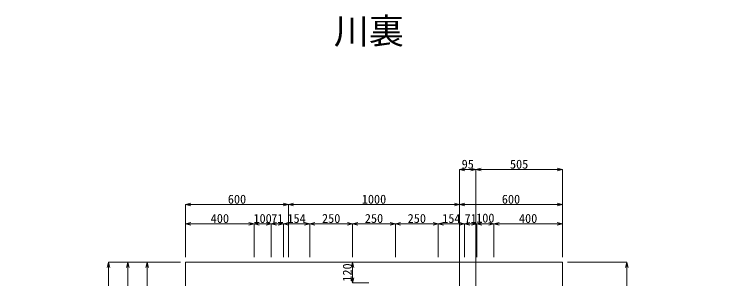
# Model space of a CAD drawing. Header units: millimetres. Extents: x 0 to 30738, y -2677 to 8936.
# Drawn here: x 19298 to 23498, y 1116 to 2672 of the extents above; entities that cross this region are included whole.
import ezdxf

# ---------------------------------------------------------------- set-up
doc = ezdxf.new("R2010")
doc.units = ezdxf.units.MM
doc.header["$LTSCALE"] = 15
doc.linetypes.add('HIDDEN2', pattern=[4.7625, 3.175, -1.5875])
for name, color, linetype, lineweight in [('0寸法', 7, 'Continuous', 5), ('2現場打ち・増しコン', 1, 'HIDDEN2', 13), ('D-TTL-TXTﾀｲﾄﾙ枠文字列', 7, 'Continuous', 25)]:
    doc.layers.add(name, color=color, linetype=linetype, lineweight=lineweight)
doc.styles.get("Standard").update_dxf_attribs({"font": 'MS Gothic.ttf'})
doc.styles.add('寸法文字', font='MS Gothic.ttf')
doc.dimstyles.new('1／15', dxfattribs={"dimscale": 15, "dimtxt": 3.5, "dimasz": 2, "dimexe": 0, "dimexo": 2, "dimgap": 0.3, "dimtad": 1, "dimdec": 0, "dimzin": 1, "dimdsep": 46, "dimtxsty": '寸法文字', "dimblk": 'OPEN30', "dimcen": 2.5, "dimclrd": 256, "dimclre": 256, "dimclrt": 256, "dimadec": 0, "dimazin": 0, "dimtfac": 1, "dimtdec": 0, "dimtmove": 0, "dimatfit": 3, "dimldrblk": 'OPEN30', "dimfxl": 1, "dimlwd": 5, "dimlwe": 5, "dimarcsym": 0})

# ---------------------------------------------------------------- blocks, each defined once
blk = doc.blocks.new('_Open30')
at = {"color": 0, "linetype": 'ByBlock', "lineweight": -2}
for p, q in [((-1, 0.27), (0, 0)), ((0, 0), (-1, -0.27)), ((0, 0), (-1, 0))]:
    blk.add_line(p, q, dxfattribs=at)
blk = doc.blocks.new('*D29')
at = {"layer": '0寸法', "lineweight": 5, "transparency": 16777216}
for p, q in [((20698, 1253.4), (20698, 1448.4)), ((20728, 1448.4), (20768, 1448.4)), ((20798, 1253.4), (20798, 1448.4))]:
    blk.add_line(p, q, dxfattribs=at)
at = {"layer": 'Defpoints', "color": 0, "linetype": 'ByBlock', "transparency": 16777216}
for p in [(20798, 1448.4), (20698, 1223.4), (20798, 1223.4)]:
    blk.add_point(p, dxfattribs=at)
at = {"layer": '0寸法', "linetype": 'ByBlock', "lineweight": 5, "transparency": 16777216, "xscale": 30, "yscale": 30, "zscale": 30, "rotation": 180}
blk.add_blockref('_Open30', (20698, 1448.4), dxfattribs=at)
at = {"layer": '0寸法', "linetype": 'ByBlock', "lineweight": 5, "transparency": 16777216, "xscale": 30, "yscale": 30, "zscale": 30}
blk.add_blockref('_Open30', (20798, 1448.4), dxfattribs=at)
at = {"layer": '0寸法', "linetype": 'ByBlock', "transparency": 16777216, "insert": (20747.5, 1479.1), "char_height": 52.5, "attachment_point": 5, "style": '寸法文字'}
blk.add_mtext('100', dxfattribs=at)
blk = doc.blocks.new('*D30')
at = {"layer": '0寸法', "lineweight": 5, "transparency": 16777216}
for p, q in [((20798, 1253.4), (20798, 1448.4)), ((20828, 1448.4), (20839, 1448.4)), ((20869, 1253.4), (20869, 1448.4))]:
    blk.add_line(p, q, dxfattribs=at)
at = {"layer": 'Defpoints', "color": 0, "linetype": 'ByBlock', "transparency": 16777216}
for p in [(20869, 1448.4), (20798, 1223.4), (20869, 1223.4)]:
    blk.add_point(p, dxfattribs=at)
at = {"layer": '0寸法', "linetype": 'ByBlock', "lineweight": 5, "transparency": 16777216, "xscale": 30, "yscale": 30, "zscale": 30, "rotation": 180}
blk.add_blockref('_Open30', (20798, 1448.4), dxfattribs=at)
at = {"layer": '0寸法', "linetype": 'ByBlock', "lineweight": 5, "transparency": 16777216, "xscale": 30, "yscale": 30, "zscale": 30}
blk.add_blockref('_Open30', (20869, 1448.4), dxfattribs=at)
at = {"layer": '0寸法', "linetype": 'ByBlock', "transparency": 16777216, "insert": (20833.5, 1479.1), "char_height": 52.5, "attachment_point": 5, "style": '寸法文字'}
blk.add_mtext('71', dxfattribs=at)
blk = doc.blocks.new('*D31')
at = {"layer": '0寸法', "lineweight": 5, "transparency": 16777216}
for p, q in [((20869, 1253.4), (20869, 1448.4)), ((20899, 1448.4), (20993, 1448.4)), ((21023, 1253.4), (21023, 1448.4))]:
    blk.add_line(p, q, dxfattribs=at)
at = {"layer": 'Defpoints', "color": 0, "linetype": 'ByBlock', "transparency": 16777216}
for p in [(21023, 1448.4), (20869, 1223.4), (21023, 1223.4)]:
    blk.add_point(p, dxfattribs=at)
at = {"layer": '0寸法', "linetype": 'ByBlock', "lineweight": 5, "transparency": 16777216, "xscale": 30, "yscale": 30, "zscale": 30, "rotation": 180}
blk.add_blockref('_Open30', (20869, 1448.4), dxfattribs=at)
at = {"layer": '0寸法', "linetype": 'ByBlock', "lineweight": 5, "transparency": 16777216, "xscale": 30, "yscale": 30, "zscale": 30}
blk.add_blockref('_Open30', (21023, 1448.4), dxfattribs=at)
at = {"layer": '0寸法', "linetype": 'ByBlock', "transparency": 16777216, "insert": (20946, 1479.1), "char_height": 52.5, "attachment_point": 5, "style": '寸法文字'}
blk.add_mtext('154', dxfattribs=at)
blk = doc.blocks.new('*D32')
at = {"layer": '0寸法', "lineweight": 5, "transparency": 16777216}
for p, q in [((21023, 1253.4), (21023, 1448.4)), ((21053, 1448.4), (21243, 1448.4)), ((21273, 1253.4), (21273, 1448.4))]:
    blk.add_line(p, q, dxfattribs=at)
at = {"layer": 'Defpoints', "color": 0, "linetype": 'ByBlock', "transparency": 16777216}
for p in [(21273, 1448.4), (21023, 1223.4), (21273, 1223.4)]:
    blk.add_point(p, dxfattribs=at)
at = {"layer": '0寸法', "linetype": 'ByBlock', "lineweight": 5, "transparency": 16777216, "xscale": 30, "yscale": 30, "zscale": 30, "rotation": 180}
blk.add_blockref('_Open30', (21023, 1448.4), dxfattribs=at)
at = {"layer": '0寸法', "linetype": 'ByBlock', "lineweight": 5, "transparency": 16777216, "xscale": 30, "yscale": 30, "zscale": 30}
blk.add_blockref('_Open30', (21273, 1448.4), dxfattribs=at)
at = {"layer": '0寸法', "linetype": 'ByBlock', "transparency": 16777216, "insert": (21148, 1479.1), "char_height": 52.5, "attachment_point": 5, "style": '寸法文字'}
blk.add_mtext('250', dxfattribs=at)
blk = doc.blocks.new('*D33')
at = {"layer": '0寸法', "lineweight": 5, "transparency": 16777216}
for p, q in [((21273, 1253.4), (21273, 1448.4)), ((21303, 1448.4), (21493, 1448.4)), ((21523, 1253.4), (21523, 1448.4))]:
    blk.add_line(p, q, dxfattribs=at)
at = {"layer": 'Defpoints', "color": 0, "linetype": 'ByBlock', "transparency": 16777216}
for p in [(21523, 1448.4), (21273, 1223.4), (21523, 1223.4)]:
    blk.add_point(p, dxfattribs=at)
at = {"layer": '0寸法', "linetype": 'ByBlock', "lineweight": 5, "transparency": 16777216, "xscale": 30, "yscale": 30, "zscale": 30, "rotation": 180}
blk.add_blockref('_Open30', (21273, 1448.4), dxfattribs=at)
at = {"layer": '0寸法', "linetype": 'ByBlock', "lineweight": 5, "transparency": 16777216, "xscale": 30, "yscale": 30, "zscale": 30}
blk.add_blockref('_Open30', (21523, 1448.4), dxfattribs=at)
at = {"layer": '0寸法', "linetype": 'ByBlock', "transparency": 16777216, "insert": (21398, 1479.1), "char_height": 52.5, "attachment_point": 5, "style": '寸法文字'}
blk.add_mtext('250', dxfattribs=at)
blk = doc.blocks.new('*D34')
at = {"layer": '0寸法', "lineweight": 5, "transparency": 16777216}
for p, q in [((21523, 1253.4), (21523, 1448.4)), ((21553, 1448.4), (21743, 1448.4)), ((21773, 1253.4), (21773, 1448.4))]:
    blk.add_line(p, q, dxfattribs=at)
at = {"layer": 'Defpoints', "color": 0, "linetype": 'ByBlock', "transparency": 16777216}
for p in [(21773, 1448.4), (21523, 1223.4), (21773, 1223.4)]:
    blk.add_point(p, dxfattribs=at)
at = {"layer": '0寸法', "linetype": 'ByBlock', "lineweight": 5, "transparency": 16777216, "xscale": 30, "yscale": 30, "zscale": 30, "rotation": 180}
blk.add_blockref('_Open30', (21523, 1448.4), dxfattribs=at)
at = {"layer": '0寸法', "linetype": 'ByBlock', "lineweight": 5, "transparency": 16777216, "xscale": 30, "yscale": 30, "zscale": 30}
blk.add_blockref('_Open30', (21773, 1448.4), dxfattribs=at)
at = {"layer": '0寸法', "linetype": 'ByBlock', "transparency": 16777216, "insert": (21648, 1479.1), "char_height": 52.5, "attachment_point": 5, "style": '寸法文字'}
blk.add_mtext('250', dxfattribs=at)
blk = doc.blocks.new('*D35')
at = {"layer": '0寸法', "lineweight": 5, "transparency": 16777216}
for p, q in [((21773, 1253.4), (21773, 1448.4)), ((21803, 1448.4), (21897, 1448.4)), ((21927, 1253.4), (21927, 1448.4))]:
    blk.add_line(p, q, dxfattribs=at)
at = {"layer": 'Defpoints', "color": 0, "linetype": 'ByBlock', "transparency": 16777216}
for p in [(21927, 1448.4), (21773, 1223.4), (21927, 1223.4)]:
    blk.add_point(p, dxfattribs=at)
at = {"layer": '0寸法', "linetype": 'ByBlock', "lineweight": 5, "transparency": 16777216, "xscale": 30, "yscale": 30, "zscale": 30, "rotation": 180}
blk.add_blockref('_Open30', (21773, 1448.4), dxfattribs=at)
at = {"layer": '0寸法', "linetype": 'ByBlock', "lineweight": 5, "transparency": 16777216, "xscale": 30, "yscale": 30, "zscale": 30}
blk.add_blockref('_Open30', (21927, 1448.4), dxfattribs=at)
at = {"layer": '0寸法', "linetype": 'ByBlock', "transparency": 16777216, "insert": (21850, 1479.1), "char_height": 52.5, "attachment_point": 5, "style": '寸法文字'}
blk.add_mtext('154', dxfattribs=at)
blk = doc.blocks.new('*D36')
at = {"layer": '0寸法', "lineweight": 5, "transparency": 16777216}
for p, q in [((21927, 1253.4), (21927, 1448.4)), ((21957, 1448.4), (21968, 1448.4)), ((21998, 1253.4), (21998, 1448.4))]:
    blk.add_line(p, q, dxfattribs=at)
at = {"layer": 'Defpoints', "color": 0, "linetype": 'ByBlock', "transparency": 16777216}
for p in [(21998, 1448.4), (21927, 1223.4), (21998, 1223.4)]:
    blk.add_point(p, dxfattribs=at)
at = {"layer": '0寸法', "linetype": 'ByBlock', "lineweight": 5, "transparency": 16777216, "xscale": 30, "yscale": 30, "zscale": 30, "rotation": 180}
blk.add_blockref('_Open30', (21927, 1448.4), dxfattribs=at)
at = {"layer": '0寸法', "linetype": 'ByBlock', "lineweight": 5, "transparency": 16777216, "xscale": 30, "yscale": 30, "zscale": 30}
blk.add_blockref('_Open30', (21998, 1448.4), dxfattribs=at)
at = {"layer": '0寸法', "linetype": 'ByBlock', "transparency": 16777216, "insert": (21962.5, 1479.1), "char_height": 52.5, "attachment_point": 5, "style": '寸法文字'}
blk.add_mtext('71', dxfattribs=at)
blk = doc.blocks.new('*D37')
at = {"layer": '0寸法', "lineweight": 5, "transparency": 16777216}
for p, q in [((21998, 1253.4), (21998, 1448.4)), ((22028, 1448.4), (22068, 1448.4)), ((22098, 1253.4), (22098, 1448.4))]:
    blk.add_line(p, q, dxfattribs=at)
at = {"layer": 'Defpoints', "color": 0, "linetype": 'ByBlock', "transparency": 16777216}
for p in [(22098, 1448.4), (21998, 1223.4), (22098, 1223.4)]:
    blk.add_point(p, dxfattribs=at)
at = {"layer": '0寸法', "linetype": 'ByBlock', "lineweight": 5, "transparency": 16777216, "xscale": 30, "yscale": 30, "zscale": 30, "rotation": 180}
blk.add_blockref('_Open30', (21998, 1448.4), dxfattribs=at)
at = {"layer": '0寸法', "linetype": 'ByBlock', "lineweight": 5, "transparency": 16777216, "xscale": 30, "yscale": 30, "zscale": 30}
blk.add_blockref('_Open30', (22098, 1448.4), dxfattribs=at)
at = {"layer": '0寸法', "linetype": 'ByBlock', "transparency": 16777216, "insert": (22048, 1481.4), "char_height": 52.5, "attachment_point": 5, "style": '寸法文字'}
blk.add_mtext('100', dxfattribs=at)
blk = doc.blocks.new('*D38')
at = {"layer": '0寸法', "lineweight": 5, "transparency": 16777216}
for p, q in [((21368, 1223.4), (21273, 1223.4)), ((21273, 1193.4), (21273, 1133.4)), ((21368, 1103.4), (21273, 1103.4))]:
    blk.add_line(p, q, dxfattribs=at)
at = {"layer": 'Defpoints', "color": 0, "linetype": 'ByBlock', "transparency": 16777216}
for p in [(21398, 1223.4), (21273, 1103.4), (21398, 1103.4)]:
    blk.add_point(p, dxfattribs=at)
at = {"layer": '0寸法', "linetype": 'ByBlock', "lineweight": 5, "transparency": 16777216, "xscale": 30, "yscale": 30, "zscale": 30}
for p, rotation in [((21273, 1223.4), 90), ((21273, 1103.4), 270)]:
    blk.add_blockref('_Open30', p, dxfattribs=dict(at, rotation=rotation))
at = {"layer": '0寸法', "linetype": 'ByBlock', "transparency": 16777216, "insert": (21242.3, 1163.4), "char_height": 52.5, "attachment_point": 5, "rotation": 90, "style": '寸法文字'}
blk.add_mtext('120', dxfattribs=at)
blk = doc.blocks.new('*D39')
at = {"layer": '0寸法', "lineweight": 5, "transparency": 16777216}
for p, q in [((20298, 1253.4), (20298, 1448.4)), ((20668, 1448.4), (20328, 1448.4)), ((20698, 1253.4), (20698, 1448.4))]:
    blk.add_line(p, q, dxfattribs=at)
at = {"layer": 'Defpoints', "color": 0, "linetype": 'ByBlock', "transparency": 16777216}
for p in [(20298, 1448.4), (20298, 1223.4), (20698, 1223.4)]:
    blk.add_point(p, dxfattribs=at)
at = {"layer": '0寸法', "linetype": 'ByBlock', "lineweight": 5, "transparency": 16777216, "xscale": 30, "yscale": 30, "zscale": 30, "rotation": 180}
blk.add_blockref('_Open30', (20298, 1448.4), dxfattribs=at)
at = {"layer": '0寸法', "linetype": 'ByBlock', "lineweight": 5, "transparency": 16777216, "xscale": 30, "yscale": 30, "zscale": 30}
blk.add_blockref('_Open30', (20698, 1448.4), dxfattribs=at)
at = {"layer": '0寸法', "linetype": 'ByBlock', "transparency": 16777216, "insert": (20498, 1479.1), "char_height": 52.5, "attachment_point": 5, "style": '寸法文字'}
blk.add_mtext('400', dxfattribs=at)
blk = doc.blocks.new('*D40')
at = {"layer": '0寸法', "lineweight": 5, "transparency": 16777216}
for p, q in [((22098, 1253.4), (22098, 1448.4)), ((22128, 1448.4), (22468, 1448.4)), ((22498, 1253.4), (22498, 1448.4))]:
    blk.add_line(p, q, dxfattribs=at)
at = {"layer": 'Defpoints', "color": 0, "linetype": 'ByBlock', "transparency": 16777216}
for p in [(22498, 1448.4), (22098, 1223.4), (22498, 1223.4)]:
    blk.add_point(p, dxfattribs=at)
at = {"layer": '0寸法', "linetype": 'ByBlock', "lineweight": 5, "transparency": 16777216, "xscale": 30, "yscale": 30, "zscale": 30, "rotation": 180}
blk.add_blockref('_Open30', (22098, 1448.4), dxfattribs=at)
at = {"layer": '0寸法', "linetype": 'ByBlock', "lineweight": 5, "transparency": 16777216, "xscale": 30, "yscale": 30, "zscale": 30}
blk.add_blockref('_Open30', (22498, 1448.4), dxfattribs=at)
at = {"layer": '0寸法', "linetype": 'ByBlock', "transparency": 16777216, "insert": (22298, 1479.1), "char_height": 52.5, "attachment_point": 5, "style": '寸法文字'}
blk.add_mtext('400', dxfattribs=at)
blk = doc.blocks.new('*D41')
at = {"layer": '0寸法', "lineweight": 5, "transparency": 16777216}
for p, q in [((20298, 1253.4), (20298, 1560.9)), ((20328, 1560.9), (20868, 1560.9)), ((20898, 1253.4), (20898, 1560.9))]:
    blk.add_line(p, q, dxfattribs=at)
at = {"layer": 'Defpoints', "color": 0, "linetype": 'ByBlock', "transparency": 16777216}
for p in [(20898, 1560.9), (20298, 1223.4), (20898, 1223.4)]:
    blk.add_point(p, dxfattribs=at)
at = {"layer": '0寸法', "linetype": 'ByBlock', "lineweight": 5, "transparency": 16777216, "xscale": 30, "yscale": 30, "zscale": 30, "rotation": 180}
blk.add_blockref('_Open30', (20298, 1560.9), dxfattribs=at)
at = {"layer": '0寸法', "linetype": 'ByBlock', "lineweight": 5, "transparency": 16777216, "xscale": 30, "yscale": 30, "zscale": 30}
blk.add_blockref('_Open30', (20898, 1560.9), dxfattribs=at)
at = {"layer": '0寸法', "linetype": 'ByBlock', "transparency": 16777216, "insert": (20598, 1591.6), "char_height": 52.5, "attachment_point": 5, "style": '寸法文字'}
blk.add_mtext('600', dxfattribs=at)
blk = doc.blocks.new('*D42')
at = {"layer": '0寸法', "lineweight": 5, "transparency": 16777216}
for p, q in [((21898, 1253.4), (21898, 1560.9)), ((21928, 1560.9), (22468, 1560.9)), ((22498, 1253.4), (22498, 1560.9))]:
    blk.add_line(p, q, dxfattribs=at)
at = {"layer": 'Defpoints', "color": 0, "linetype": 'ByBlock', "transparency": 16777216}
for p in [(22498, 1560.9), (21898, 1223.4), (22498, 1223.4)]:
    blk.add_point(p, dxfattribs=at)
at = {"layer": '0寸法', "linetype": 'ByBlock', "lineweight": 5, "transparency": 16777216, "xscale": 30, "yscale": 30, "zscale": 30, "rotation": 180}
blk.add_blockref('_Open30', (21898, 1560.9), dxfattribs=at)
at = {"layer": '0寸法', "linetype": 'ByBlock', "lineweight": 5, "transparency": 16777216, "xscale": 30, "yscale": 30, "zscale": 30}
blk.add_blockref('_Open30', (22498, 1560.9), dxfattribs=at)
at = {"layer": '0寸法', "linetype": 'ByBlock', "transparency": 16777216, "insert": (22198, 1591.6), "char_height": 52.5, "attachment_point": 5, "style": '寸法文字'}
blk.add_mtext('600', dxfattribs=at)
blk = doc.blocks.new('*D43')
at = {"layer": '0寸法', "lineweight": 5, "transparency": 16777216}
for p, q in [((20898, 1253.4), (20898, 1560.9)), ((21868, 1560.9), (20928, 1560.9)), ((21898, 1253.4), (21898, 1560.9))]:
    blk.add_line(p, q, dxfattribs=at)
at = {"layer": 'Defpoints', "color": 0, "linetype": 'ByBlock', "transparency": 16777216}
for p in [(20898, 1560.9), (20898, 1223.4), (21898, 1223.4)]:
    blk.add_point(p, dxfattribs=at)
at = {"layer": '0寸法', "linetype": 'ByBlock', "lineweight": 5, "transparency": 16777216, "xscale": 30, "yscale": 30, "zscale": 30, "rotation": 180}
blk.add_blockref('_Open30', (20898, 1560.9), dxfattribs=at)
at = {"layer": '0寸法', "linetype": 'ByBlock', "lineweight": 5, "transparency": 16777216, "xscale": 30, "yscale": 30, "zscale": 30}
blk.add_blockref('_Open30', (21898, 1560.9), dxfattribs=at)
at = {"layer": '0寸法', "linetype": 'ByBlock', "transparency": 16777216, "insert": (21398, 1591.6), "char_height": 52.5, "attachment_point": 5, "style": '寸法文字'}
blk.add_mtext('1000', dxfattribs=at)
blk = doc.blocks.new('*D44')
at = {"layer": '0寸法', "lineweight": 5, "transparency": 16777216}
for p, q in [((20268, 1223.4), (19848, 1223.4)), ((19848, -1346.6), (19848, 1193.4)), ((20268, -1376.6), (19848, -1376.6))]:
    blk.add_line(p, q, dxfattribs=at)
at = {"layer": 'Defpoints', "color": 0, "transparency": 16777216}
for p in [(19848, 1223.4), (20298, 1223.4), (20298, -1376.6)]:
    blk.add_point(p, dxfattribs=at)
at = {"layer": '0寸法', "lineweight": 5, "transparency": 16777216, "xscale": 30, "yscale": 30, "zscale": 30}
for p, rotation in [((19848, 1223.4), 90), ((19848, -1376.6), 270)]:
    blk.add_blockref('_Open30', p, dxfattribs=dict(at, rotation=rotation))
at = {"layer": '0寸法', "transparency": 16777216, "insert": (19817.3, -76.6), "char_height": 52.5, "attachment_point": 5, "rotation": 90, "style": '寸法文字'}
blk.add_mtext('2600', dxfattribs=at)
blk = doc.blocks.new('*D45')
at = {"layer": '0寸法', "lineweight": 5, "transparency": 16777216}
for p, q in [((20268, 1223.4), (19960.5, 1223.4)), ((19960.5, 353.4), (19960.5, 1193.4)), ((20268, 323.4), (19960.5, 323.4))]:
    blk.add_line(p, q, dxfattribs=at)
at = {"layer": 'Defpoints', "color": 0, "transparency": 16777216}
for p in [(19960.5, 1223.4), (20298, 1223.4), (20298, 323.4)]:
    blk.add_point(p, dxfattribs=at)
at = {"layer": '0寸法', "lineweight": 5, "transparency": 16777216, "xscale": 30, "yscale": 30, "zscale": 30}
for p, rotation in [((19960.5, 1223.4), 90), ((19960.5, 323.4), 270)]:
    blk.add_blockref('_Open30', p, dxfattribs=dict(at, rotation=rotation))
at = {"layer": '0寸法', "transparency": 16777216, "insert": (19929.8, 773.4), "char_height": 52.5, "attachment_point": 5, "rotation": 90, "style": '寸法文字'}
blk.add_mtext('900', dxfattribs=at)
blk = doc.blocks.new('*D46')
at = {"layer": '0寸法', "lineweight": 5, "transparency": 16777216}
for p, q in [((20268, 1223.4), (20073, 1223.4)), ((20073, 1193.4), (20073, 853.4)), ((20268, 823.4), (20073, 823.4))]:
    blk.add_line(p, q, dxfattribs=at)
at = {"layer": 'Defpoints', "color": 0, "transparency": 16777216}
for p in [(20298, 1223.4), (20073, 823.4), (20298, 823.4)]:
    blk.add_point(p, dxfattribs=at)
at = {"layer": '0寸法', "lineweight": 5, "transparency": 16777216, "xscale": 30, "yscale": 30, "zscale": 30}
for p, rotation in [((20073, 1223.4), 90), ((20073, 823.4), 270)]:
    blk.add_blockref('_Open30', p, dxfattribs=dict(at, rotation=rotation))
at = {"layer": '0寸法', "transparency": 16777216, "insert": (20042.3, 1023.4), "char_height": 52.5, "attachment_point": 5, "rotation": 90, "style": '寸法文字'}
blk.add_mtext('400', dxfattribs=at)
blk = doc.blocks.new('*D63')
at = {"layer": '0寸法', "lineweight": 5, "transparency": 16777216}
for p, q in [((22528, 1223.4), (22874.2, 1223.4)), ((22874.2, 1193.4), (22874.2, 748.4)), ((21923, 718.4), (22874.2, 718.4))]:
    blk.add_line(p, q, dxfattribs=at)
at = {"layer": 'Defpoints', "color": 0, "linetype": 'ByBlock', "transparency": 16777216}
for p in [(22498, 1223.4), (21893, 718.4), (22874.2, 718.4)]:
    blk.add_point(p, dxfattribs=at)
at = {"layer": '0寸法', "linetype": 'ByBlock', "lineweight": 5, "transparency": 16777216, "xscale": 30, "yscale": 30, "zscale": 30}
for p, rotation in [((22874.2, 1223.4), 90), ((22874.2, 718.4), 270)]:
    blk.add_blockref('_Open30', p, dxfattribs=dict(at, rotation=rotation))
at = {"layer": '0寸法', "linetype": 'ByBlock', "transparency": 16777216, "insert": (22843.4, 970.9), "char_height": 52.5, "attachment_point": 5, "rotation": 90, "style": '寸法文字'}
blk.add_mtext('505', dxfattribs=at)
blk = doc.blocks.new('*D65')
at = {"layer": '0寸法', "lineweight": 5, "transparency": 16777216}
for p, q in [((21993, 648.4), (21993, 1765.5)), ((22468, 1765.5), (22023, 1765.5)), ((22498, 1253.4), (22498, 1765.5))]:
    blk.add_line(p, q, dxfattribs=at)
at = {"layer": 'Defpoints', "color": 0, "linetype": 'ByBlock', "transparency": 16777216}
for p in [(21993, 1765.5), (22498, 1223.4), (21993, 618.4)]:
    blk.add_point(p, dxfattribs=at)
at = {"layer": '0寸法', "linetype": 'ByBlock', "lineweight": 5, "transparency": 16777216, "xscale": 30, "yscale": 30, "zscale": 30, "rotation": 180}
blk.add_blockref('_Open30', (21993, 1765.5), dxfattribs=at)
at = {"layer": '0寸法', "linetype": 'ByBlock', "lineweight": 5, "transparency": 16777216, "xscale": 30, "yscale": 30, "zscale": 30}
blk.add_blockref('_Open30', (22498, 1765.5), dxfattribs=at)
at = {"layer": '0寸法', "linetype": 'ByBlock', "transparency": 16777216, "insert": (22245.5, 1796.2), "char_height": 52.5, "attachment_point": 5, "style": '寸法文字'}
blk.add_mtext('505', dxfattribs=at)
blk = doc.blocks.new('*D66')
at = {"layer": '0寸法', "lineweight": 5, "transparency": 16777216}
for p, q in [((21898, 503.4), (21898, 1765.5)), ((21963, 1765.5), (21928, 1765.5)), ((21993, 648.4), (21993, 1765.5))]:
    blk.add_line(p, q, dxfattribs=at)
at = {"layer": 'Defpoints', "color": 0, "linetype": 'ByBlock', "transparency": 16777216}
for p in [(21898, 1765.5), (21993, 618.4), (21898, 473.4)]:
    blk.add_point(p, dxfattribs=at)
at = {"layer": '0寸法', "linetype": 'ByBlock', "lineweight": 5, "transparency": 16777216, "xscale": 30, "yscale": 30, "zscale": 30, "rotation": 180}
blk.add_blockref('_Open30', (21898, 1765.5), dxfattribs=at)
at = {"layer": '0寸法', "linetype": 'ByBlock', "lineweight": 5, "transparency": 16777216, "xscale": 30, "yscale": 30, "zscale": 30}
blk.add_blockref('_Open30', (21993, 1765.5), dxfattribs=at)
at = {"layer": '0寸法', "linetype": 'ByBlock', "transparency": 16777216, "insert": (21945.5, 1796.2), "char_height": 52.5, "attachment_point": 5, "style": '寸法文字'}
blk.add_mtext('95', dxfattribs=at)

msp = doc.modelspace()

# ---------------------------------------------------------------- linework, layer by layer
at = {"layer": '2現場打ち・増しコン', "linetype": 'ByBlock'}
msp.add_lwpolyline([(20298, -1376.6), (19298, -1376.6), (19298, -1976.6), (23498, -1976.6), (23498, -1376.6), (22498, -1376.6), (22498, 1223.4), (20298, 1223.4)], close=True, dxfattribs=at)

# ---------------------------------------------------------------- texts
at = {"layer": 'D-TTL-TXTﾀｲﾄﾙ枠文字列'}
msp.add_text('川裏', height=150, dxfattribs=at).set_placement((21163.3, 2499.7))

# ---------------------------------------------------------------- dimensions: what is measured, and where the dimension line sits
at = {"layer": '0寸法', "linetype": 'ByBlock'}
for base, p1, p2, picture, middle in [((21898, 1765.5), (21993, 618.4), (21898, 473.4), '*D66', (21945.5, 1796.2)), ((21993, 1765.5), (22498, 1223.4), (21993, 618.4), '*D65', (22245.5, 1796.2)), ((20898, 1560.9), (20298, 1223.4), (20898, 1223.4), '*D41', (20598, 1591.6)), ((20898, 1560.9), (21898, 1223.4), (20898, 1223.4), '*D43', (21398, 1591.6)), ((22498, 1560.9), (21898, 1223.4), (22498, 1223.4), '*D42', (22198, 1591.6)), ((20298, 1448.4), (20698, 1223.4), (20298, 1223.4), '*D39', (20498, 1479.1)), ((22498, 1448.4), (22098, 1223.4), (22498, 1223.4), '*D40', (22298, 1479.1))]:
    dim = msp.add_linear_dim(base=base, p1=p1, p2=p2, dimstyle='1／15', dxfattribs=at)
    dim.commit()
    dim.dimension.update_dxf_attribs({"geometry": picture, "text_midpoint": middle})
dim = msp.add_linear_dim(base=(20798, 1448.4), p1=(20698, 1223.4), p2=(20798, 1223.4), dimstyle='1／15', override={"dimtmove": 2}, dxfattribs=at)
dim.commit()
dim.dimension.update_dxf_attribs({"geometry": '*D29', "text_midpoint": (20747.5, 1479.1), "dimtype": 160})
for base, p1, p2, picture, middle in [((20869, 1448.4), (20798, 1223.4), (20869, 1223.4), '*D30', (20833.5, 1479.1)), ((21023, 1448.4), (20869, 1223.4), (21023, 1223.4), '*D31', (20946, 1479.1)), ((21273, 1448.4), (21023, 1223.4), (21273, 1223.4), '*D32', (21148, 1479.1)), ((21523, 1448.4), (21273, 1223.4), (21523, 1223.4), '*D33', (21398, 1479.1)), ((21773, 1448.4), (21523, 1223.4), (21773, 1223.4), '*D34', (21648, 1479.1)), ((21927, 1448.4), (21773, 1223.4), (21927, 1223.4), '*D35', (21850, 1479.1)), ((21998, 1448.4), (21927, 1223.4), (21998, 1223.4), '*D36', (21962.5, 1479.1)), ((22098, 1448.4), (21998, 1223.4), (22098, 1223.4), '*D37', (22048, 1481.4))]:
    dim = msp.add_linear_dim(base=base, p1=p1, p2=p2, dimstyle='1／15', override={"dimtmove": 2}, dxfattribs=at)
    dim.commit()
    dim.dimension.update_dxf_attribs({"geometry": picture, "text_midpoint": middle})
at = {"layer": '0寸法'}
for base, p1, p2, picture, middle in [((19848, 1223.4), (20298, -1376.6), (20298, 1223.4), '*D44', (19817.3, -76.6)), ((19960.5, 1223.4), (20298, 323.4), (20298, 1223.4), '*D45', (19929.8, 773.4)), ((20073, 823.4), (20298, 1223.4), (20298, 823.4), '*D46', (20042.3, 1023.4))]:
    dim = msp.add_linear_dim(base=base, p1=p1, p2=p2, angle=90, dimstyle='1／15', dxfattribs=at)
    dim.commit()
    dim.dimension.update_dxf_attribs({"geometry": picture, "text_midpoint": middle})
at = {"layer": '0寸法', "linetype": 'ByBlock'}
for base, p1, p2, picture, middle in [((21273, 1103.4), (21398, 1223.4), (21398, 1103.4), '*D38', (21242.3, 1163.4)), ((22874.2, 718.4), (22498, 1223.4), (21893, 718.4), '*D63', (22843.4, 970.9))]:
    dim = msp.add_linear_dim(base=base, p1=p1, p2=p2, angle=90, dimstyle='1／15', dxfattribs=at)
    dim.commit()
    dim.dimension.update_dxf_attribs({"geometry": picture, "text_midpoint": middle})

doc.saveas('drawing.dxf')
